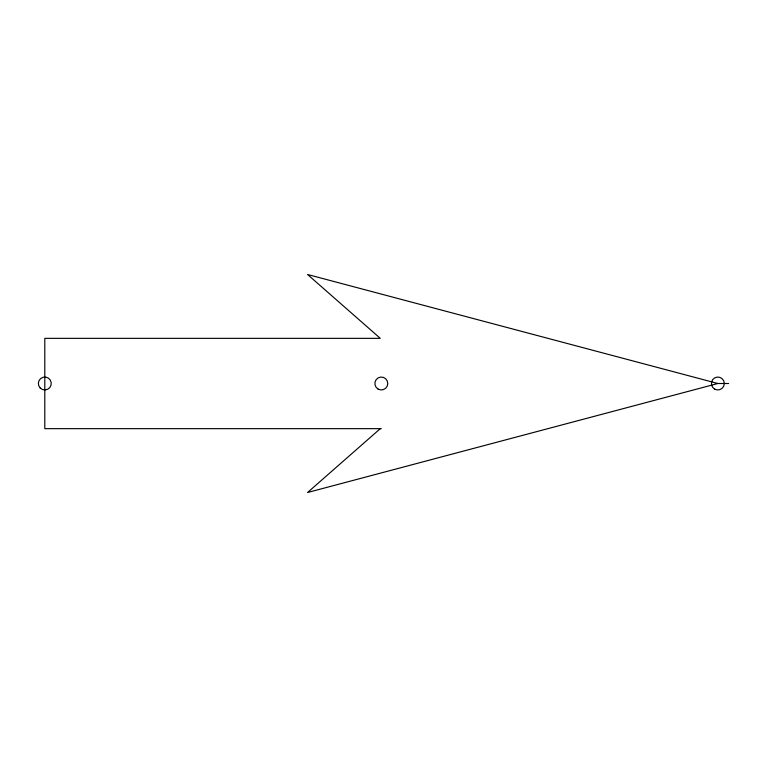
<?xml version="1.0" encoding="UTF-8"?>
<svg xmlns="http://www.w3.org/2000/svg" width="767" height="767" viewBox="0 0 767 767"><rect width="100%" height="100%" fill="white"/><g stroke="black" fill="none" stroke-linecap="round" stroke-linejoin="round"><path stroke-width="1.15" d="M380.279 428.657L307.557 492.51L717.854 383.5L728.65 383.5M381.324 428.657L44.802 428.657L44.802 338.343L380.279 338.343L307.557 274.49L717.854 383.5M40.239 388.064A6.452 6.452 0 0 0 51.034 385.168A6.452 6.452 0 0 0 43.134 377.268A6.452 6.452 0 0 0 40.239 388.064M714.623 389.09A6.452 6.452 0 0 0 724.307 383.5A6.452 6.452 0 0 0 714.623 377.91A6.452 6.452 0 0 0 714.623 389.09M378.102 389.09A6.452 6.452 0 0 0 387.776 383.5A6.452 6.452 0 0 0 378.102 377.91A6.452 6.452 0 0 0 378.102 389.09"/></g></svg>
